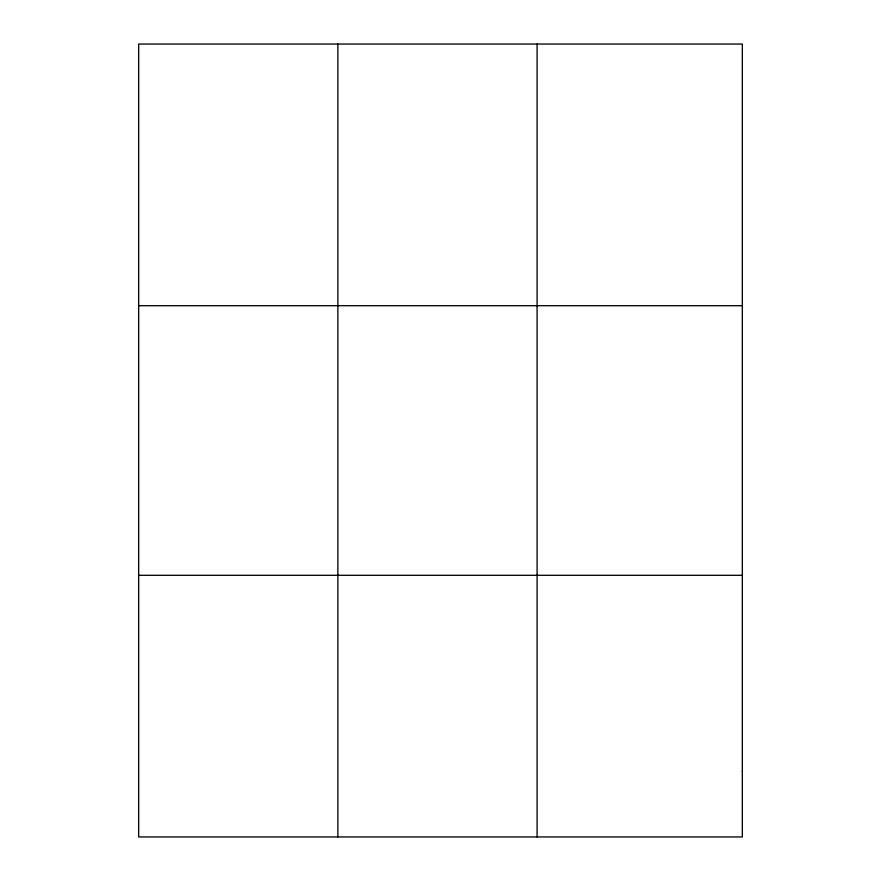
<?xml version="1.0" encoding="UTF-8"?>
<svg xmlns="http://www.w3.org/2000/svg" width="881" height="881" viewBox="0 0 881 881"><rect width="100%" height="100%" fill="white"/><g stroke="black" fill="none" stroke-linecap="round" stroke-linejoin="round"><path stroke-width="1.32" d="M337.875 44.05L337.875 836.95M537.091 44.05L537.091 836.95M138.669 305.707L742.331 305.707M138.669 575.293L742.331 575.293M742.331 771.536L742.331 836.95L138.669 836.95L138.669 44.05L742.331 44.05L742.331 771.536"/></g></svg>
